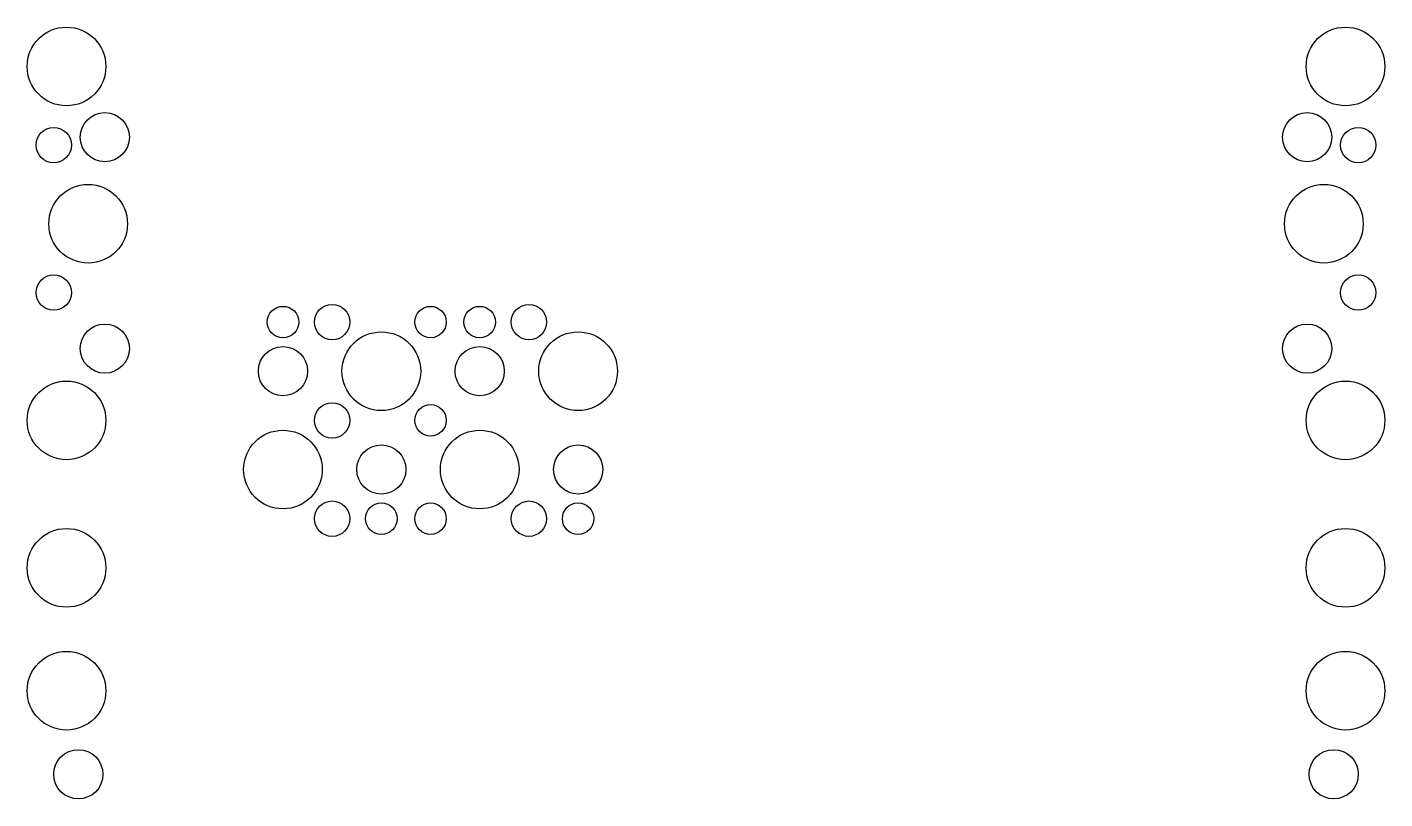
# Model space of a CAD drawing. Extents: x -690 to 690, y -385 to 400.
import ezdxf

# ---------------------------------------------------------------- set-up
doc = ezdxf.new("R2010")
doc.units = 0

msp = doc.modelspace()

# ---------------------------------------------------------------- linework, layer by layer
for centre, radius in [((-650, 360), 40), ((650, 360), 40), ((-611, 288), 25), ((611, 288), 25), ((-663, 280), 18), ((663, 280), 18), ((-628, 200), 40), ((628, 200), 40), ((-663, 130), 18), ((663, 130), 18), ((-430, 100), 16), ((-380, 100), 18), ((-280, 100), 16), ((-230, 100), 16), ((-180, 100), 18), ((-611, 73), 25), ((611, 73), 25), ((-330, 50), 40), ((-130, 50), 40), ((-430, 50), 25), ((-230, 50), 25), ((-650, 0), 40), ((650, 0), 40), ((-380, 0), 18), ((-280, 0), 16), ((-430, -50), 40), ((-230, -50), 40), ((-330, -50), 25), ((-130, -50), 25), ((-380, -100), 18), ((-180, -100), 18), ((-330, -100), 16), ((-280, -100), 16), ((-130, -100), 16), ((-650, -150), 40), ((-650, -150), 40), ((650, -150), 40), ((650, -150), 40), ((-650, -275), 40), ((650, -275), 40), ((-638, -360), 25), ((638, -360), 25)]:
    msp.add_circle(centre, radius)

doc.saveas('drawing.dxf')
